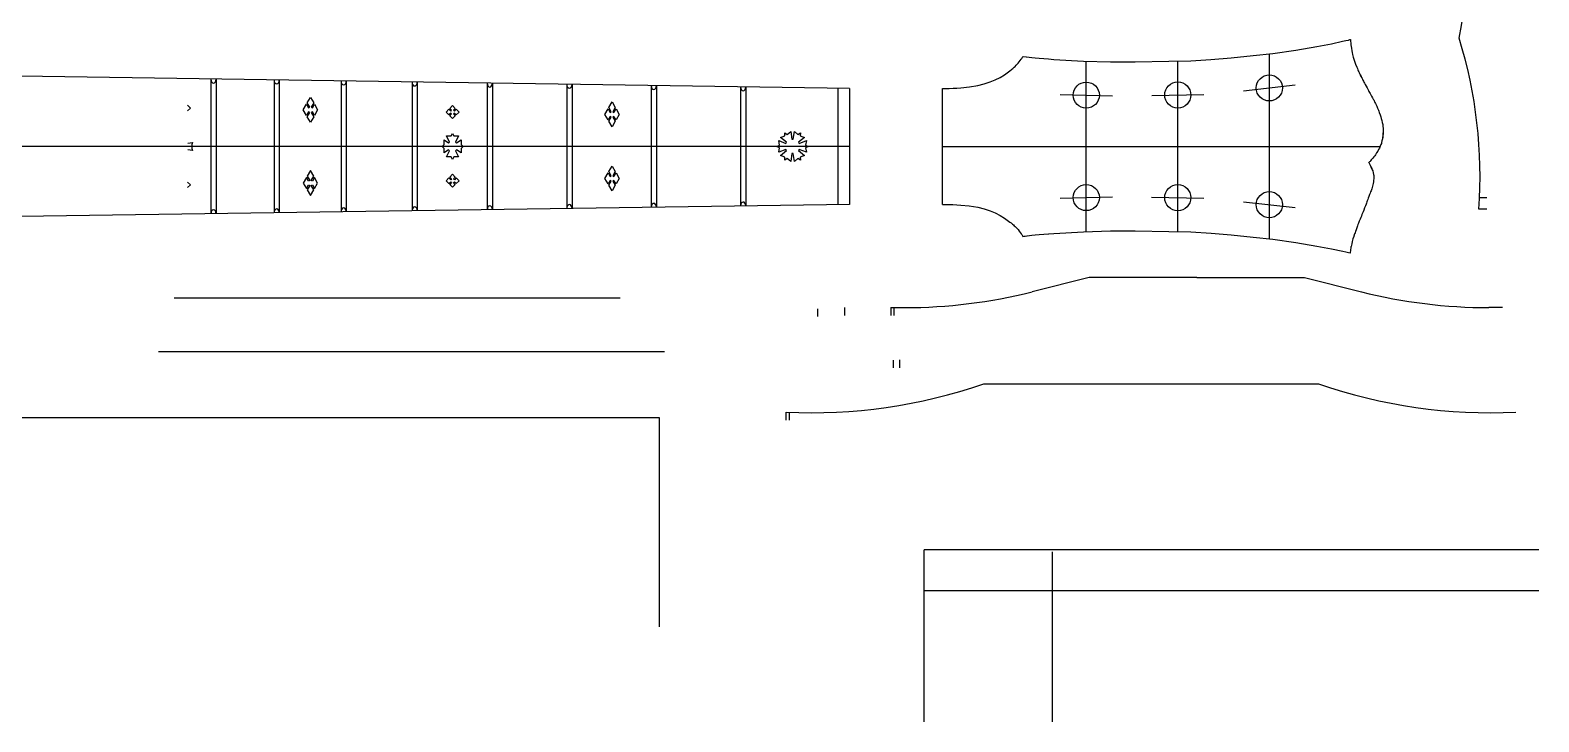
# Model space of a CAD drawing. Header units: metres. Extents: x -397 to 516, y -41 to 728.
# Drawn here: x -61 to 516, y -41 to 223 of the extents above; entities that cross this region are included whole.
import ezdxf

# ---------------------------------------------------------------- set-up
doc = ezdxf.new("R2010")
doc.units = ezdxf.units.M

msp = doc.modelspace()

# ---------------------------------------------------------------- linework, layer by layer
for p, q in [((441.99, 219.14), (442.95, 219.36)), ((442, 219.14), (442.95, 219.36)), ((442.95, 219.36), (443.56, 219.5)), ((442.95, 219.36), (443.56, 219.5)), ((443.56, 219.5), (443.74, 219.54)), ((443.56, 219.5), (443.75, 219.54)), ((443.74, 219.54), (443.94, 217.47)), ((443.75, 219.54), (443.94, 217.47)), ((406.52, 213.41), (414.08, 214.26)), ((406.52, 213.41), (414.08, 214.26)), ((412.73, 143.3), (412.74, 214.11)), ((414.08, 214.26), (422.88, 215.51)), ((414.08, 214.26), (422.88, 215.51)), ((422.88, 215.51), (430.9, 216.89)), ((422.88, 215.51), (430.9, 216.89)), ((430.9, 216.89), (436.48, 217.94)), ((430.9, 216.89), (436.48, 217.94)), ((436.48, 217.94), (440.75, 218.86)), ((436.48, 217.94), (440.75, 218.86)), ((440.75, 218.86), (441.99, 219.14)), ((440.75, 218.86), (442, 219.14)), ((443.94, 217.47), (444.1, 216.23)), ((443.94, 217.47), (444.11, 216.23)), ((444.1, 216.23), (444.26, 215.23)), ((444.11, 216.23), (444.26, 215.23)), ((444.26, 215.23), (444.37, 214.53)), ((444.26, 215.23), (444.37, 214.53)), ((444.37, 214.53), (444.53, 213.82)), ((444.37, 214.53), (444.54, 213.82)), ((444.53, 213.82), (444.83, 212.75)), ((444.54, 213.82), (444.83, 212.75)), ((313.54, 207.58), (313.95, 207.9)), ((313.54, 207.58), (313.96, 207.9)), ((313.95, 207.9), (314.29, 208.17)), ((313.96, 207.9), (314.3, 208.17)), ((314.29, 208.17), (314.59, 208.42)), ((314.3, 208.17), (314.59, 208.42)), ((314.59, 208.42), (314.87, 208.67)), ((314.59, 208.42), (314.87, 208.67)), ((314.87, 208.67), (315.16, 208.95)), ((314.87, 208.67), (315.16, 208.95)), ((315.16, 208.95), (315.5, 209.29)), ((315.16, 208.95), (315.5, 209.29)), ((315.5, 209.29), (315.91, 209.7)), ((315.5, 209.29), (315.91, 209.7)), ((315.91, 209.7), (316.64, 210.46)), ((315.91, 209.7), (316.65, 210.46)), ((316.64, 210.46), (317.12, 211.03)), ((316.65, 210.46), (317.12, 211.03)), ((317.12, 211.03), (317.48, 211.52)), ((317.12, 211.03), (317.49, 211.52)), ((317.48, 211.52), (317.88, 212.06)), ((317.49, 211.52), (317.88, 212.06)), ((317.88, 212.06), (318.07, 212.34)), ((317.88, 212.06), (318.08, 212.34)), ((318.07, 212.34), (318.21, 212.55)), ((318.08, 212.34), (318.21, 212.55)), ((318.21, 212.55), (318.47, 213.06)), ((318.21, 212.55), (318.48, 213.06)), ((318.47, 213.06), (320.95, 212.79)), ((318.81, 213.03), (320.95, 212.79)), ((320.95, 212.79), (321.92, 212.69)), ((320.95, 212.79), (321.92, 212.69)), ((321.92, 212.69), (323.19, 212.56)), ((321.92, 212.69), (323.19, 212.56)), ((323.19, 212.56), (324.71, 212.41)), ((323.19, 212.56), (324.71, 212.41)), ((324.71, 212.41), (326.44, 212.26)), ((324.71, 212.41), (326.44, 212.26)), ((326.44, 212.26), (328.32, 212.11)), ((326.44, 212.26), (328.32, 212.11)), ((328.32, 212.11), (330.3, 211.96)), ((328.32, 212.11), (330.3, 211.96)), ((330.3, 211.96), (341.67, 211.31)), ((330.3, 211.96), (341.67, 211.31)), ((341.67, 211.31), (351.98, 211.04)), ((341.67, 211.31), (351.99, 211.04)), ((342.73, 146.07), (342.74, 211.28)), ((351.98, 211.04), (361.45, 211.04)), ((351.99, 211.04), (361.45, 211.04)), ((361.45, 211.04), (374.32, 211.24)), ((361.45, 211.04), (374.33, 211.24)), ((374.32, 211.24), (382.73, 211.44)), ((374.33, 211.24), (382.74, 211.44)), ((377.73, 146.06), (377.74, 211.32)), ((382.73, 211.44), (390.42, 211.96)), ((382.74, 211.44), (390.42, 211.96)), ((390.42, 211.96), (398.11, 212.55)), ((390.42, 211.96), (398.11, 212.55)), ((398.11, 212.55), (406.52, 213.41)), ((398.11, 212.55), (406.52, 213.41)), ((444.83, 212.75), (445.14, 211.66)), ((444.83, 212.75), (445.15, 211.66)), ((445.14, 211.66), (445.4, 210.89)), ((445.15, 211.66), (445.4, 210.89)), ((445.4, 210.89), (445.69, 210.11)), ((445.4, 210.89), (445.7, 210.11)), ((445.69, 210.11), (446.14, 209.01)), ((445.7, 210.11), (446.14, 209.01)), ((446.14, 209.01), (446.39, 208.41)), ((446.14, 209.01), (446.39, 208.41)), ((446.39, 208.41), (446.58, 207.94)), ((446.39, 208.41), (446.58, 207.94)), ((446.58, 207.94), (446.75, 207.57)), ((446.58, 207.94), (446.75, 207.57)), ((252.23, 200.81), (-206.98, 207.59)), ((8, 204.42), (8, 152.89)), ((10, 204.39), (10, 152.92)), ((32.16, 204.06), (32.16, 153.24)), ((34.16, 204.03), (34.16, 153.27)), ((57.77, 203.68), (57.77, 153.62)), ((59.77, 203.65), (59.77, 153.65)), ((84.9, 203.28), (84.9, 154.02)), ((86.9, 203.25), (86.9, 154.05)), ((113.64, 202.86), (113.64, 154.45)), ((115.64, 202.83), (115.64, 154.48)), ((144.08, 202.41), (144.08, 154.89)), ((146.08, 202.38), (146.08, 154.92)), ((176.34, 201.93), (176.34, 155.37)), ((298.02, 201.43), (301.25, 201.94)), ((298.02, 201.43), (301.26, 201.94)), ((301.25, 201.94), (303.64, 202.54)), ((301.26, 201.94), (303.65, 202.54)), ((303.64, 202.54), (305.99, 203.32)), ((303.65, 202.54), (305.99, 203.32)), ((305.99, 203.32), (307.93, 204.1)), ((305.99, 203.32), (307.93, 204.1)), ((307.93, 204.1), (309.8, 205.03)), ((307.93, 204.1), (309.8, 205.03)), ((309.8, 205.03), (311.44, 206.06)), ((309.8, 205.03), (311.44, 206.06)), ((311.44, 206.06), (313.02, 207.2)), ((311.44, 206.06), (313.02, 207.2)), ((313.02, 207.2), (313.54, 207.58)), ((313.02, 207.2), (313.54, 207.58)), ((402.8, 199.9), (422.67, 202.15)), ((446.75, 207.57), (446.9, 207.24)), ((446.75, 207.57), (446.9, 207.24)), ((446.9, 207.24), (447.06, 206.91)), ((446.9, 207.24), (447.06, 206.91)), ((447.06, 206.91), (447.25, 206.53)), ((447.06, 206.91), (447.25, 206.53)), ((447.25, 206.53), (447.48, 206.06)), ((447.25, 206.53), (447.49, 206.06)), ((447.48, 206.06), (447.78, 205.46)), ((447.49, 206.06), (447.79, 205.46)), ((447.78, 205.46), (448.09, 204.84)), ((447.79, 205.46), (448.09, 204.84)), ((448.09, 204.84), (448.33, 204.35)), ((448.09, 204.84), (448.33, 204.35)), ((448.33, 204.35), (448.54, 203.95)), ((448.33, 204.35), (448.54, 203.95)), ((448.54, 203.95), (448.72, 203.58)), ((448.54, 203.95), (448.73, 203.58)), ((448.72, 203.58), (448.92, 203.21)), ((448.73, 203.58), (448.92, 203.21)), ((448.92, 203.21), (449.14, 202.79)), ((448.92, 203.21), (449.15, 202.79)), ((449.14, 202.79), (449.41, 202.28)), ((449.15, 202.79), (449.42, 202.28)), ((449.41, 202.28), (449.75, 201.65)), ((449.42, 202.28), (449.76, 201.65)), ((44.84, 195.28), (46.07, 197.4)), ((46.07, 197.4), (47.3, 195.28)), ((178.34, 201.9), (178.34, 155.4)), ((210.52, 201.43), (210.52, 155.87)), ((212.52, 201.4), (212.52, 155.9)), ((247.73, 200.9), (247.73, 156.4)), ((252.23, 200.81), (252.23, 156.49)), ((287.73, 200.81), (290.29, 200.85)), ((287.73, 200.81), (290.29, 200.85)), ((287.73, 156.49), (287.73, 200.81)), ((290.29, 200.85), (291.77, 200.9)), ((290.29, 200.85), (291.77, 200.9)), ((291.77, 200.9), (293.28, 200.97)), ((291.77, 200.9), (293.28, 200.97)), ((293.28, 200.97), (294.75, 201.09)), ((293.28, 200.97), (294.75, 201.09)), ((294.75, 201.09), (298.02, 201.43)), ((294.75, 201.09), (298.02, 201.43)), ((332.74, 198.53), (352.73, 198.02)), ((367.74, 198.08), (387.73, 198.55)), ((449.75, 201.65), (450.1, 201.01)), ((449.76, 201.65), (450.1, 201.01)), ((450.1, 201.01), (450.38, 200.5)), ((450.1, 201.01), (450.38, 200.5)), ((450.38, 200.5), (450.62, 200.07)), ((450.38, 200.5), (450.62, 200.07)), ((450.62, 200.07), (450.83, 199.69)), ((450.62, 200.07), (450.83, 199.69)), ((450.83, 199.69), (451.04, 199.32)), ((450.83, 199.69), (451.04, 199.32)), ((451.04, 199.32), (451.27, 198.91)), ((451.04, 199.32), (451.27, 198.91)), ((451.27, 198.91), (451.53, 198.43)), ((451.27, 198.91), (451.54, 198.43)), ((451.53, 198.43), (451.86, 197.84)), ((451.54, 198.43), (451.86, 197.84)), ((451.86, 197.84), (452.17, 197.25)), ((451.86, 197.84), (452.18, 197.25)), ((452.17, 197.25), (452.42, 196.79)), ((452.18, 197.25), (452.43, 196.79)), ((452.42, 196.79), (452.63, 196.43)), ((452.43, 196.79), (452.63, 196.43)), ((452.63, 196.43), (452.8, 196.11)), ((452.63, 196.43), (452.8, 196.11)), ((-0.92, 194.41), (0.14, 193.34)), ((0.14, 193.34), (-0.92, 192.28)), ((43.32, 192.65), (44.55, 194.78)), ((44.55, 190.53), (43.32, 192.65)), ((44.55, 194.78), (45.34, 193.4)), ((45.34, 191.9), (44.55, 190.53)), ((45.78, 193.66), (44.84, 195.28)), ((44.84, 190.03), (45.78, 191.65)), ((45.34, 193.4), (45.78, 193.66)), ((45.78, 191.65), (45.34, 191.9)), ((47.3, 195.28), (46.36, 193.66)), ((46.36, 193.66), (46.79, 193.4)), ((46.79, 191.9), (46.36, 191.65)), ((46.36, 191.65), (47.3, 190.03)), ((46.79, 193.4), (47.59, 194.78)), ((47.59, 190.53), (46.79, 191.9)), ((47.59, 194.78), (48.82, 192.65)), ((48.82, 192.65), (47.59, 190.53)), ((97.93, 191.79), (98.99, 192.85)), ((98.99, 190.73), (97.93, 191.79)), ((98.99, 192.85), (99.7, 192.14)), ((99.7, 191.43), (98.99, 190.73)), ((99.34, 193.2), (100.4, 194.26)), ((100.05, 192.49), (99.34, 193.2)), ((99.34, 190.37), (100.05, 191.08)), ((99.7, 192.14), (100.05, 192.49)), ((100.05, 191.08), (99.7, 191.43)), ((100.4, 194.26), (101.46, 193.2)), ((101.46, 193.2), (100.76, 192.49)), ((100.76, 192.49), (101.11, 192.14)), ((101.11, 191.43), (100.76, 191.08)), ((100.76, 191.08), (101.46, 190.37)), ((101.11, 192.14), (101.82, 192.85)), ((101.82, 190.73), (101.11, 191.43)), ((101.82, 192.85), (102.88, 191.79)), ((102.88, 191.79), (101.82, 190.73)), ((158.65, 190.9), (159.88, 193.03)), ((159.88, 188.78), (158.65, 190.9)), ((159.88, 193.03), (160.67, 191.65)), ((160.17, 193.53), (161.4, 195.65)), ((161.11, 191.91), (160.17, 193.53)), ((160.67, 191.65), (161.11, 191.91)), ((161.4, 195.65), (162.63, 193.53)), ((162.63, 193.53), (161.69, 191.91)), ((161.69, 191.91), (162.12, 191.65)), ((162.12, 191.65), (162.92, 193.03)), ((162.92, 193.03), (164.15, 190.9)), ((164.15, 190.9), (162.92, 188.78)), ((452.8, 196.11), (452.96, 195.81)), ((452.8, 196.11), (452.96, 195.81)), ((452.96, 195.81), (453.13, 195.47)), ((452.96, 195.81), (453.13, 195.47)), ((453.13, 195.47), (453.32, 195.07)), ((453.13, 195.47), (453.33, 195.07)), ((453.32, 195.07), (453.56, 194.55)), ((453.33, 195.07), (453.57, 194.55)), ((453.56, 194.55), (453.8, 194.04)), ((453.57, 194.55), (453.8, 194.04)), ((453.8, 194.04), (453.98, 193.64)), ((453.8, 194.04), (453.98, 193.64)), ((453.98, 193.64), (454.11, 193.32)), ((453.98, 193.64), (454.12, 193.32)), ((454.11, 193.32), (454.22, 193.05)), ((454.12, 193.32), (454.23, 193.05)), ((454.22, 193.05), (454.33, 192.78)), ((454.23, 193.05), (454.33, 192.78)), ((454.33, 192.78), (454.44, 192.47)), ((454.33, 192.78), (454.44, 192.47)), ((454.44, 192.47), (454.57, 192.09)), ((454.44, 192.47), (454.57, 192.09)), ((454.57, 192.09), (454.75, 191.59)), ((454.57, 192.09), (454.75, 191.59)), ((454.75, 191.59), (455.08, 190.68)), ((454.75, 191.59), (455.08, 190.68)), ((455.08, 190.68), (455.31, 190.02)), ((455.08, 190.68), (455.32, 190.02)), ((46.07, 187.9), (44.84, 190.03)), ((47.3, 190.03), (46.07, 187.9)), ((100.4, 189.31), (99.34, 190.37)), ((101.46, 190.37), (100.4, 189.31)), ((160.67, 190.15), (159.88, 188.78)), ((160.17, 188.28), (161.11, 189.9)), ((161.4, 186.15), (160.17, 188.28)), ((161.11, 189.9), (160.67, 190.15)), ((162.63, 188.28), (161.4, 186.15)), ((162.12, 190.15), (161.69, 189.9)), ((161.69, 189.9), (162.63, 188.28)), ((162.92, 188.78), (162.12, 190.15)), ((455.31, 190.02), (455.51, 189.39)), ((455.32, 190.02), (455.51, 189.39)), ((455.51, 189.39), (455.73, 188.57)), ((455.51, 189.39), (455.74, 188.57)), ((455.73, 188.57), (455.92, 187.84)), ((455.74, 188.57), (455.93, 187.84)), ((455.92, 187.84), (456.02, 187.43)), ((455.93, 187.84), (456.02, 187.43)), ((456.02, 187.43), (456.07, 187.03)), ((456.02, 187.43), (456.07, 187.03)), ((456.07, 187.03), (456.13, 186.34)), ((456.07, 187.03), (456.13, 186.34)), ((456.13, 186.34), (456.2, 185.57)), ((456.13, 186.34), (456.2, 185.57)), ((456.2, 185.57), (456.23, 185.01)), ((456.2, 185.57), (456.24, 185.01)), ((456.23, 185.01), (456.23, 184.42)), ((456.24, 185.01), (456.24, 184.42)), ((-0.83, 179.9), (0.92, 180.15)), ((96.4, 178.65), (97.15, 179.4)), ((97.15, 179.4), (97.15, 181.15)), ((97.15, 181.15), (98.91, 179.99)), ((98.15, 182.65), (99.9, 182.65)), ((99.29, 180.32), (98.15, 182.65)), ((98.91, 179.99), (99.29, 180.32)), ((99.9, 182.65), (100.4, 183.65)), ((100.4, 183.65), (100.9, 182.65)), ((100.9, 182.65), (102.65, 182.65)), ((102.65, 182.65), (101.51, 180.32)), ((101.51, 180.32), (101.89, 179.99)), ((101.89, 179.99), (103.65, 181.15)), ((103.65, 181.15), (103.65, 179.4)), ((103.65, 179.4), (104.4, 178.65)), ((224.4, 178.65), (225.42, 179.15)), ((225.42, 179.15), (225.11, 180.9)), ((225.11, 180.9), (227.9, 179.8)), ((225.81, 182.11), (227.48, 182.71)), ((228.15, 180.24), (225.81, 182.11)), ((227.48, 182.71), (227.4, 183.85)), ((227.4, 183.85), (228.35, 183.21)), ((227.9, 179.8), (228.15, 180.24)), ((228.35, 183.21), (229.7, 184.36)), ((229.7, 184.36), (230.15, 181.39)), ((230.15, 181.39), (230.65, 181.39)), ((230.65, 181.39), (231.1, 184.36)), ((231.1, 184.36), (232.45, 183.21)), ((232.45, 183.21), (233.4, 183.85)), ((234.99, 182.11), (232.65, 180.24)), ((232.65, 180.24), (232.9, 179.8)), ((232.9, 179.8), (235.69, 180.9)), ((233.4, 183.85), (233.32, 182.71)), ((233.32, 182.71), (234.99, 182.11)), ((235.69, 180.9), (235.37, 179.15)), ((235.37, 179.15), (236.4, 178.65)), ((455.42, 179.37), (455.14, 178.72)), ((455.42, 179.37), (455.14, 178.72)), ((455.56, 179.75), (455.42, 179.37)), ((455.57, 179.75), (455.42, 179.37)), ((455.66, 180.14), (455.56, 179.75)), ((455.66, 180.14), (455.57, 179.75)), ((455.8, 180.82), (455.66, 180.14)), ((455.8, 180.82), (455.66, 180.14)), ((455.96, 181.57), (455.8, 180.82)), ((455.96, 181.57), (455.8, 180.82)), ((456.06, 182.14), (455.96, 181.57)), ((456.07, 182.14), (455.96, 181.57)), ((456.13, 182.74), (456.06, 182.14)), ((456.14, 182.74), (456.07, 182.14)), ((456.19, 183.58), (456.13, 182.74)), ((456.2, 183.58), (456.14, 182.74)), ((456.23, 184.42), (456.19, 183.58)), ((456.24, 184.42), (456.2, 183.58)), ((252.23, 178.65), (-397.43, 178.65)), ((0.92, 177.15), (-0.83, 177.4)), ((97.15, 177.9), (96.4, 178.65)), ((97.15, 176.15), (97.15, 177.9)), ((98.91, 177.32), (97.15, 176.15)), ((98.15, 174.65), (99.29, 176.99)), ((99.9, 174.65), (98.15, 174.65)), ((99.29, 176.99), (98.91, 177.32)), ((100.4, 173.65), (99.9, 174.65)), ((100.4, 178.65), (100.4, 178.65)), ((100.4, 178.65), (100.4, 178.65)), ((100.9, 174.65), (100.4, 173.65)), ((102.65, 174.65), (100.9, 174.65)), ((101.89, 177.32), (101.51, 176.99)), ((101.51, 176.99), (102.65, 174.65)), ((103.65, 176.15), (101.89, 177.32)), ((104.4, 178.65), (103.65, 177.9)), ((103.65, 177.9), (103.65, 176.15)), ((225.42, 178.15), (224.4, 178.65)), ((225.11, 176.4), (225.42, 178.15)), ((227.9, 177.5), (225.11, 176.4)), ((225.81, 175.19), (228.15, 177.07)), ((227.48, 174.59), (225.81, 175.19)), ((227.4, 173.46), (227.48, 174.59)), ((228.35, 174.09), (227.4, 173.46)), ((228.15, 177.07), (227.9, 177.5)), ((229.7, 172.94), (228.35, 174.09)), ((230.15, 175.91), (229.7, 172.94)), ((230.65, 175.91), (230.15, 175.91)), ((231.1, 172.94), (230.65, 175.91)), ((232.45, 174.09), (231.1, 172.94)), ((233.4, 173.46), (232.45, 174.09)), ((232.9, 177.5), (232.65, 177.07)), ((232.65, 177.07), (234.99, 175.19)), ((235.69, 176.4), (232.9, 177.5)), ((234.99, 175.19), (233.32, 174.59)), ((233.32, 174.59), (233.4, 173.46)), ((236.4, 178.65), (235.37, 178.15)), ((235.37, 178.15), (235.69, 176.4)), ((287.73, 178.65), (455.1, 178.63)), ((451.47, 173.19), (451.25, 172.95)), ((451.47, 173.19), (451.25, 172.95)), ((451.71, 173.47), (451.47, 173.19)), ((451.72, 173.47), (451.47, 173.19)), ((451.98, 173.78), (451.71, 173.47)), ((451.98, 173.78), (451.72, 173.47)), ((452.25, 174.12), (451.98, 173.78)), ((452.25, 174.12), (451.98, 173.78)), ((452.7, 174.66), (452.25, 174.12)), ((452.7, 174.66), (452.25, 174.12)), ((453.01, 175.05), (452.7, 174.66)), ((453.02, 175.05), (452.7, 174.66)), ((453.32, 175.48), (453.01, 175.05)), ((453.33, 175.48), (453.02, 175.05)), ((453.76, 176.15), (453.32, 175.48)), ((453.76, 176.15), (453.33, 175.48)), ((454.21, 176.88), (453.76, 176.15)), ((454.21, 176.88), (453.76, 176.15)), ((454.53, 177.43), (454.21, 176.88)), ((454.53, 177.43), (454.21, 176.88)), ((454.81, 177.99), (454.53, 177.43)), ((454.82, 177.99), (454.53, 177.43)), ((455.14, 178.72), (454.81, 177.99)), ((455.14, 178.72), (454.82, 177.99)), ((46.07, 169.4), (44.84, 167.28)), ((47.3, 167.28), (46.07, 169.4)), ((100.4, 167.99), (99.34, 166.93)), ((101.46, 166.93), (100.4, 167.99)), ((158.65, 166.4), (159.88, 168.53)), ((159.88, 168.53), (160.67, 167.15)), ((160.17, 169.03), (161.4, 171.15)), ((161.11, 167.41), (160.17, 169.03)), ((160.67, 167.15), (161.11, 167.41)), ((161.4, 171.15), (162.63, 169.03)), ((162.63, 169.03), (161.69, 167.41)), ((161.69, 167.41), (162.12, 167.15)), ((162.12, 167.15), (162.92, 168.53)), ((162.92, 168.53), (164.15, 166.4)), ((450.93, 172.6), (450.67, 172.33)), ((450.81, 172.48), (451.05, 172.02)), ((450.81, 172.47), (450.87, 172.35)), ((450.81, 172.47), (450.87, 172.35)), ((450.81, 172.47), (451.05, 172.02)), ((450.93, 172.6), (450.84, 172.51)), ((451.07, 172.75), (450.93, 172.6)), ((451.07, 172.75), (450.93, 172.6)), ((451.05, 172.02), (451.3, 171.5)), ((451.05, 172.02), (451.3, 171.5)), ((451.25, 172.95), (451.07, 172.75)), ((451.25, 172.95), (451.07, 172.75)), ((451.25, 172.95), (451.07, 172.75)), ((451.25, 172.95), (451.07, 172.75)), ((451.3, 171.5), (451.59, 170.83)), ((451.3, 171.5), (451.6, 170.83)), ((451.59, 170.83), (451.86, 170.23)), ((451.6, 170.83), (451.87, 170.23)), ((451.86, 170.23), (452.08, 169.76)), ((451.87, 170.23), (452.08, 169.76)), ((452.08, 169.76), (452.26, 169.28)), ((452.08, 169.76), (452.27, 169.28)), ((452.26, 169.28), (452.45, 168.6)), ((452.27, 169.28), (452.45, 168.6)), ((452.45, 168.6), (452.6, 167.97)), ((452.45, 168.6), (452.6, 167.97)), ((452.6, 167.97), (452.67, 167.58)), ((452.6, 167.97), (452.67, 167.58)), ((452.67, 167.58), (452.68, 167.15)), ((452.67, 167.58), (452.68, 167.15)), ((0.14, 163.96), (-0.92, 165.02)), ((-0.92, 162.9), (0.14, 163.96)), ((44.55, 166.78), (43.32, 164.65)), ((43.32, 164.65), (44.55, 162.53)), ((45.34, 165.4), (44.55, 166.78)), ((44.55, 162.53), (45.34, 163.9)), ((44.84, 167.28), (45.78, 165.66)), ((45.78, 163.65), (44.84, 162.03)), ((44.84, 162.03), (46.07, 159.9)), ((45.78, 165.66), (45.34, 165.4)), ((45.34, 163.9), (45.78, 163.65)), ((46.07, 159.9), (47.3, 162.03)), ((46.36, 165.66), (47.3, 167.28)), ((46.79, 165.4), (46.36, 165.66)), ((46.36, 163.65), (46.79, 163.9)), ((47.3, 162.03), (46.36, 163.65)), ((47.59, 166.78), (46.79, 165.4)), ((46.79, 163.9), (47.59, 162.53)), ((48.82, 164.65), (47.59, 166.78)), ((47.59, 162.53), (48.82, 164.65)), ((98.99, 166.58), (97.93, 165.52)), ((97.93, 165.52), (98.99, 164.46)), ((99.7, 165.87), (98.99, 166.58)), ((98.99, 164.46), (99.7, 165.16)), ((99.34, 166.93), (100.05, 166.23)), ((100.05, 164.81), (99.34, 164.1)), ((99.34, 164.1), (100.4, 163.04)), ((100.05, 166.23), (99.7, 165.87)), ((99.7, 165.16), (100.05, 164.81)), ((100.4, 163.04), (101.46, 164.1)), ((100.76, 166.23), (101.46, 166.93)), ((101.11, 165.87), (100.76, 166.23)), ((100.76, 164.81), (101.11, 165.16)), ((101.46, 164.1), (100.76, 164.81)), ((101.82, 166.58), (101.11, 165.87)), ((101.11, 165.16), (101.82, 164.46)), ((102.88, 165.52), (101.82, 166.58)), ((101.82, 164.46), (102.88, 165.52)), ((159.88, 164.28), (158.65, 166.4)), ((160.67, 165.65), (159.88, 164.28)), ((160.17, 163.78), (161.11, 165.4)), ((161.4, 161.65), (160.17, 163.78)), ((161.11, 165.4), (160.67, 165.65)), ((162.63, 163.78), (161.4, 161.65)), ((162.12, 165.65), (161.69, 165.4)), ((161.69, 165.4), (162.63, 163.78)), ((162.92, 164.28), (162.12, 165.65)), ((164.15, 166.4), (162.92, 164.28)), ((451.61, 161.64), (451.45, 161.24)), ((451.61, 161.64), (451.46, 161.24)), ((451.75, 162.02), (451.61, 161.64)), ((451.75, 162.02), (451.61, 161.64)), ((451.88, 162.42), (451.75, 162.02)), ((451.88, 162.42), (451.75, 162.02)), ((452.02, 162.89), (451.88, 162.42)), ((452.03, 162.89), (451.88, 162.42)), ((452.19, 163.47), (452.02, 162.89)), ((452.19, 163.47), (452.03, 162.89)), ((452.44, 164.48), (452.19, 163.47)), ((452.44, 164.48), (452.19, 163.47)), ((452.56, 165.12), (452.44, 164.48)), ((452.57, 165.12), (452.44, 164.48)), ((452.61, 165.67), (452.56, 165.12)), ((452.61, 165.67), (452.57, 165.12)), ((452.64, 166.43), (452.61, 165.67)), ((452.65, 166.43), (452.61, 165.67)), ((452.68, 167.15), (452.64, 166.43)), ((452.68, 167.15), (452.65, 166.43)), ((252.23, 156.49), (-206.98, 149.72)), ((287.73, 156.49), (290.28, 156.45)), ((287.73, 156.49), (290.29, 156.45)), ((290.28, 156.45), (291.76, 156.41)), ((290.29, 156.45), (291.76, 156.41)), ((291.76, 156.41), (293.27, 156.33)), ((291.76, 156.41), (293.27, 156.33)), ((293.27, 156.33), (294.74, 156.21)), ((293.27, 156.33), (294.75, 156.21)), ((294.74, 156.21), (298.01, 155.87)), ((294.75, 156.21), (298.01, 155.87)), ((298.01, 155.87), (301.25, 155.36)), ((298.01, 155.87), (301.25, 155.36)), ((332.73, 158.81), (352.73, 159.34)), ((367.73, 159.29), (387.73, 158.84)), ((402.79, 157.5), (422.67, 155.27)), ((449.47, 155.91), (449.16, 155.13)), ((449.47, 155.91), (449.16, 155.13)), ((449.7, 156.52), (449.47, 155.91)), ((449.7, 156.52), (449.47, 155.91)), ((449.89, 157.01), (449.7, 156.52)), ((449.89, 157.01), (449.7, 156.52)), ((450.05, 157.43), (449.89, 157.01)), ((450.05, 157.43), (449.89, 157.01)), ((450.2, 157.84), (450.05, 157.43)), ((450.2, 157.84), (450.05, 157.43)), ((450.36, 158.3), (450.2, 157.84)), ((450.36, 158.3), (450.2, 157.84)), ((450.56, 158.84), (450.36, 158.3)), ((450.56, 158.84), (450.36, 158.3)), ((450.81, 159.53), (450.56, 158.84)), ((450.81, 159.53), (450.56, 158.84)), ((451.06, 160.23), (450.81, 159.53)), ((451.07, 160.23), (450.81, 159.53)), ((451.28, 160.78), (451.06, 160.23)), ((451.28, 160.78), (451.07, 160.23)), ((451.45, 161.24), (451.28, 160.78)), ((451.46, 161.24), (451.28, 160.78)), ((495.86, 158.97), (493.11, 158.97)), ((301.25, 155.36), (303.64, 154.75)), ((301.25, 155.36), (303.64, 154.75)), ((303.64, 154.75), (305.98, 153.98)), ((303.64, 154.75), (305.98, 153.98)), ((305.98, 153.98), (307.92, 153.19)), ((305.98, 153.98), (307.92, 153.19)), ((307.92, 153.19), (309.79, 152.27)), ((307.92, 153.19), (309.79, 152.27)), ((309.79, 152.27), (311.43, 151.23)), ((309.79, 152.27), (311.43, 151.23)), ((311.43, 151.23), (313.01, 150.1)), ((311.43, 151.23), (313.01, 150.1)), ((313.01, 150.1), (313.53, 149.72)), ((313.01, 150.1), (313.53, 149.72)), ((447.13, 150.07), (446.84, 149.32)), ((447.13, 150.07), (446.84, 149.32)), ((447.43, 150.84), (447.13, 150.07)), ((447.43, 150.84), (447.13, 150.07)), ((447.68, 151.48), (447.43, 150.84)), ((447.69, 151.48), (447.43, 150.84)), ((447.91, 152.03), (447.68, 151.48)), ((447.91, 152.03), (447.69, 151.48)), ((448.13, 152.56), (447.91, 152.03)), ((448.13, 152.56), (447.91, 152.03)), ((448.34, 153.08), (448.13, 152.56)), ((448.35, 153.08), (448.13, 152.56)), ((448.58, 153.66), (448.34, 153.08)), ((448.58, 153.66), (448.35, 153.08)), ((448.85, 154.32), (448.58, 153.66)), ((448.85, 154.32), (448.58, 153.66)), ((449.16, 155.13), (448.85, 154.32)), ((449.16, 155.13), (448.85, 154.32)), ((495.86, 154.64), (492.86, 154.64)), ((313.53, 149.72), (313.95, 149.4)), ((313.53, 149.72), (313.95, 149.4)), ((313.95, 149.4), (314.29, 149.13)), ((313.95, 149.4), (314.29, 149.13)), ((314.29, 149.13), (314.58, 148.88)), ((314.29, 149.13), (314.58, 148.88)), ((314.58, 148.88), (314.86, 148.63)), ((314.58, 148.88), (314.86, 148.63)), ((314.86, 148.63), (315.15, 148.34)), ((314.86, 148.63), (315.16, 148.34)), ((315.15, 148.34), (315.49, 148.01)), ((315.16, 148.34), (315.49, 148.01)), ((315.49, 148.01), (315.9, 147.6)), ((315.49, 148.01), (315.9, 147.6)), ((315.9, 147.6), (316.63, 146.83)), ((315.9, 147.6), (316.64, 146.83)), ((316.63, 146.83), (317.11, 146.27)), ((316.64, 146.83), (317.12, 146.27)), ((317.11, 146.27), (317.48, 145.78)), ((317.12, 146.27), (317.48, 145.78)), ((317.48, 145.78), (317.87, 145.23)), ((317.48, 145.78), (317.87, 145.23)), ((317.87, 145.23), (318.06, 144.96)), ((317.87, 145.23), (318.07, 144.96)), ((318.06, 144.96), (318.2, 144.74)), ((318.07, 144.96), (318.2, 144.74)), ((318.2, 144.74), (318.47, 144.23)), ((318.2, 144.74), (318.47, 144.23)), ((318.45, 144.26), (320.98, 144.54)), ((318.83, 144.3), (320.98, 144.54)), ((320.98, 144.54), (321.95, 144.65)), ((320.98, 144.54), (321.95, 144.65)), ((321.95, 144.65), (323.22, 144.78)), ((321.95, 144.65), (323.22, 144.78)), ((323.22, 144.78), (324.74, 144.92)), ((323.22, 144.78), (324.74, 144.92)), ((324.74, 144.92), (326.46, 145.08)), ((324.74, 144.92), (326.47, 145.08)), ((326.46, 145.08), (328.34, 145.23)), ((326.47, 145.08), (328.35, 145.23)), ((328.34, 145.23), (330.33, 145.38)), ((328.35, 145.23), (330.33, 145.38)), ((330.33, 145.38), (341.7, 146.04)), ((330.33, 145.38), (341.7, 146.04)), ((341.7, 146.04), (352.01, 146.32)), ((341.7, 146.04), (352.01, 146.32)), ((352.01, 146.32), (361.47, 146.32)), ((352.01, 146.32), (361.48, 146.32)), ((361.47, 146.32), (374.35, 146.14)), ((361.48, 146.32), (374.35, 146.14)), ((374.35, 146.14), (382.76, 145.95)), ((374.35, 146.14), (382.76, 145.95)), ((382.76, 145.95), (390.45, 145.43)), ((382.76, 145.95), (390.45, 145.43)), ((390.45, 145.43), (398.14, 144.84)), ((390.45, 145.43), (398.14, 144.84)), ((398.14, 144.84), (406.55, 144)), ((398.14, 144.84), (406.55, 144)), ((445.05, 144.39), (445.01, 144.24)), ((445.06, 144.39), (445.01, 144.24)), ((445.13, 144.63), (445.05, 144.39)), ((445.14, 144.63), (445.06, 144.39)), ((445.23, 144.87), (445.13, 144.63)), ((445.23, 144.87), (445.14, 144.63)), ((445.34, 145.17), (445.23, 144.87)), ((445.34, 145.17), (445.23, 144.87)), ((445.49, 145.58), (445.34, 145.17)), ((445.49, 145.58), (445.34, 145.17)), ((445.68, 146.13), (445.49, 145.58)), ((445.68, 146.13), (445.49, 145.58)), ((445.88, 146.69), (445.68, 146.13)), ((445.88, 146.69), (445.68, 146.13)), ((446.03, 147.15), (445.88, 146.69)), ((446.04, 147.15), (445.88, 146.69)), ((446.17, 147.53), (446.03, 147.15)), ((446.17, 147.53), (446.04, 147.15)), ((446.3, 147.89), (446.17, 147.53)), ((446.3, 147.89), (446.17, 147.53)), ((446.44, 148.28), (446.3, 147.89)), ((446.44, 148.28), (446.3, 147.89)), ((446.62, 148.74), (446.44, 148.28)), ((446.62, 148.74), (446.44, 148.28)), ((446.84, 149.32), (446.62, 148.74)), ((446.84, 149.32), (446.62, 148.74)), ((406.55, 144), (414.11, 143.15)), ((406.55, 144), (414.11, 143.15)), ((414.11, 143.15), (422.91, 141.91)), ((414.11, 143.15), (422.91, 141.91)), ((422.91, 141.91), (430.93, 140.53)), ((422.91, 141.91), (430.93, 140.53)), ((430.93, 140.53), (436.51, 139.49)), ((430.93, 140.53), (436.52, 139.49)), ((436.51, 139.49), (440.79, 138.57)), ((436.52, 139.49), (440.79, 138.57)), ((440.79, 138.57), (442.03, 138.3)), ((440.79, 138.57), (442.03, 138.3)), ((443.78, 137.89), (443.97, 139.97)), ((443.78, 137.89), (443.98, 139.97)), ((443.97, 139.97), (444.03, 140.37)), ((443.98, 139.97), (444.03, 140.37)), ((442.03, 138.3), (442.98, 138.08)), ((442.03, 138.3), (442.99, 138.08)), ((442.98, 138.08), (443.59, 137.94)), ((442.99, 138.08), (443.6, 137.94)), ((443.59, 137.94), (443.78, 137.89)), ((443.6, 137.94), (443.78, 137.89)), ((343.81, 128.5), (321.98, 123.02)), ((384.97, 128.5), (343.81, 128.5)), ((384.97, 128.5), (426.13, 128.5)), ((426.13, 128.5), (447.97, 123.02)), ((-6, 120.79), (164.44, 120.79)), ((240.11, 113.62), (240.11, 116.52)), ((250.44, 114), (250.44, 117)), ((268, 117), (268, 114)), ((268, 117), (273.28, 117)), ((269.2, 117), (269.2, 114)), ((501.95, 117), (496.67, 117)), ((-12, 100.19), (181.44, 100.19)), ((269.04, 93.9), (269.04, 96.95)), ((271.44, 94), (271.44, 97)), ((303.5, 87.87), (431.5, 87.87)), ((228, 74), (228, 77)), ((229.3, 74), (229.3, 76.94)), ((179.59, 74.87), (-111.86, 74.87)), ((179.59, -5.13), (179.59, 74.87)), ((280.77, -41.46), (280.77, 24.36)), ((515.78, 24.36), (280.77, 24.36)), ((329.78, -41.46), (329.78, 23.54)), ((515.78, 8.66), (280.77, 8.66))]:
    msp.add_line(p, q)
for centre in [(342.73, 198.27), (377.73, 198.32), (412.73, 201.03), (342.73, 159.08), (377.73, 159.06), (412.73, 156.38)]:
    msp.add_circle(centre, 5)
for centre, radius, start, end in [((77.94, 291.56), 413.65, 350.04051, 11.92286), ((313.3, 167.14), 180, 356.01859, 17.08465), ((5.29, 178.65), 4.62, 161.07536, 198.92464), ((470.56, 135.69), 26.94, 161.49388, 169.98247), ((273.28, 317), 200, 270, 284.0948), ((496.67, 317), 200, 255.9052, 270), ((237.77, 276.76), 200, 267.19929, 289.18612), ((497.23, 276.76), 200, 250.81388, 272.80071)]:
    msp.add_arc(centre, radius, start, end)
for centre, major_axis, start_param, end_param in [((9, 204.41), (0, -1.5), 4.705648, 1.557883), ((33.16, 204.05), (0, -1.5), 4.705648, 1.557883), ((58.77, 203.67), (0, -1.5), 4.705648, 1.557883), ((85.9, 203.27), (0, -1.5), 4.705648, 1.557883), ((114.64, 202.85), (0, -1.5), 4.705648, 1.557883), ((145.08, 202.4), (0, -1.5), 4.705648, 1.557883), ((177.34, 201.92), (0, -1.5), 4.705648, 1.557883), ((211.52, 201.42), (0, -1.5), 4.705648, 1.557883), ((114.64, 154.46), (0, 1.5), -1.557883, -4.705648), ((145.08, 154.9), (0, 1.5), -1.557883, -4.705648), ((177.34, 155.38), (0, 1.5), -1.557883, -4.705648), ((211.52, 155.88), (0, 1.5), -1.557883, -4.705648), ((9, 152.9), (0, 1.5), -1.557883, -4.705648), ((33.16, 153.25), (0, 1.5), -1.557883, -4.705648), ((58.77, 153.63), (0, 1.5), -1.557883, -4.705648), ((85.9, 154.03), (0, 1.5), -1.557883, -4.705648)]:
    msp.add_ellipse(centre, major_axis=major_axis, ratio=0.666542, start_param=start_param, end_param=end_param)

doc.saveas('drawing.dxf')
